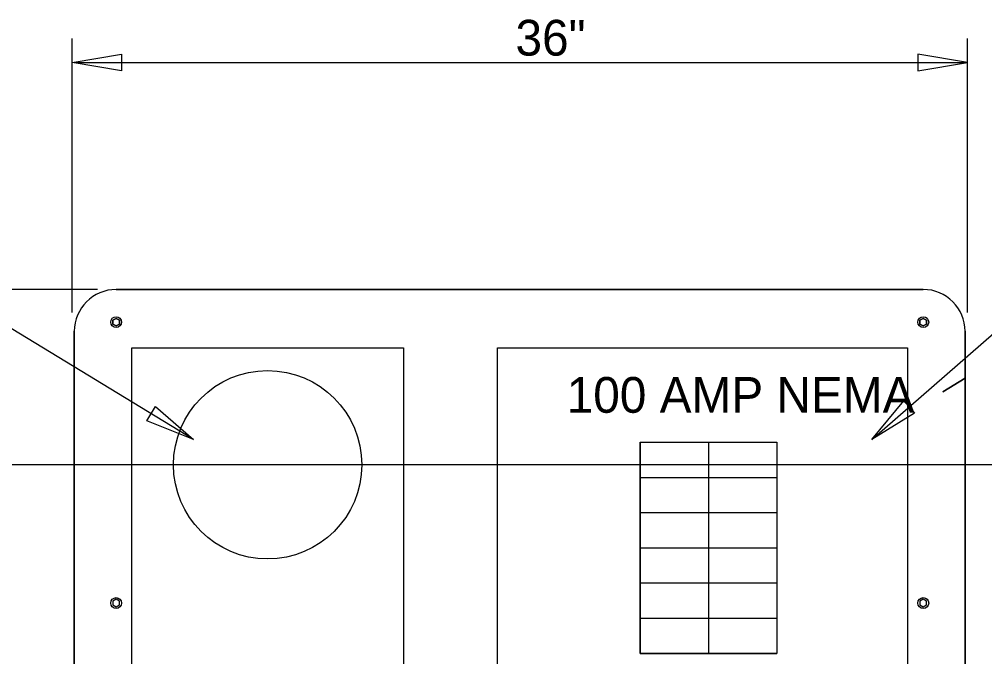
# Model space of a CAD drawing. Extents: x 214739.5 to 214754.8, y 214768.8 to 214778.1.
# Drawn here: x 214742.12 to 214743.944, y 214776.16 to 214777.364 of the extents above; entities that cross this region are included whole.
import ezdxf

# ---------------------------------------------------------------- set-up
doc = ezdxf.new("R2010")
doc.units = 0
for name, color, linetype in [('DT_P_Shading - Light', 7, 'Continuous'), ('SD_P_Center Lines', 7, 'Continuous'), ('SD_P_Dimension Lines', 7, 'Continuous'), ('SD_P_Dimension Text', 7, 'Continuous'), ('SD_P_Prop Object Lines', 7, 'Continuous'), ('V7_LEVEL_1', 7, 'Continuous')]:
    doc.layers.add(name, color=color, linetype=linetype)

msp = doc.modelspace()

# ---------------------------------------------------------------- linework, layer by layer
at = {"layer": 'DT_P_Shading - Light'}
for p, q in [((214743.828, 214776.8533), (214742.3031, 214776.8533)), ((214742.2241, 214776.7744), (214742.2241, 214775.748)), ((214743.9069, 214776.686), (214743.9069, 214776.7744)), ((214743.9069, 214775.748), (214743.9069, 214776.6861))]:
    msp.add_line(p, q, dxfattribs=at)
for points in [[(214742.2969, 214776.7953), (214742.2969, 214776.7881), (214742.3031, 214776.7846), (214742.3092, 214776.7881), (214742.3092, 214776.7953), (214742.3031, 214776.7988), (214742.2969, 214776.7953)], [(214743.8218, 214776.7953), (214743.8218, 214776.7881), (214743.828, 214776.7846), (214743.8341, 214776.7881), (214743.8341, 214776.7953), (214743.828, 214776.7988), (214743.8218, 214776.7953)], [(214742.3881, 214775.9539), (214742.3327, 214775.9539), (214742.3327, 214776.1537), (214742.3327, 214776.7434), (214742.8459, 214776.7434), (214742.8459, 214776.1454), (214742.8459, 214776.0805)], [(214743.0235, 214776.0805), (214743.0235, 214776.1442), (214743.0235, 214776.7434), (214743.7984, 214776.7434), (214743.7984, 214776.1537), (214743.7984, 214775.9539), (214743.7382, 214775.9539)], [(214743.9069, 214776.6861), (214743.8647, 214776.66), (214743.9069, 214776.686)], [(214742.3092, 214776.2648), (214742.3031, 214776.2683), (214742.2969, 214776.2648), (214742.2969, 214776.2576), (214742.3031, 214776.2541), (214742.3092, 214776.2576), (214742.3092, 214776.2648)], [(214743.8341, 214776.2648), (214743.828, 214776.2683), (214743.8218, 214776.2648), (214743.8218, 214776.2576), (214743.828, 214776.2541), (214743.8341, 214776.2576), (214743.8341, 214776.2648)]]:
    msp.add_lwpolyline(points, dxfattribs=at)
for centre in [(214742.3031, 214776.7917), (214743.828, 214776.7917), (214742.3031, 214776.2612), (214743.828, 214776.2612)]:
    msp.add_circle(centre, 0.0103, dxfattribs=at)
for centre, start, end in [((214742.3031, 214776.7744), 90, 180), ((214743.828, 214776.7744), 0, 90)]:
    msp.add_arc(centre, 0.079, start, end, dxfattribs=at)
at = {"layer": 'SD_P_Center Lines'}
msp.add_line((214745.2287, 214776.5224), (214740.7427, 214776.5224), dxfattribs=at)
at = {"layer": 'SD_P_Dimension Lines'}
for p, q in [((214742.2198, 214776.8099), (214742.2198, 214777.327)), ((214743.9113, 214776.8099), (214743.9113, 214777.327)), ((214742.2241, 214777.2818), (214743.9069, 214777.2818)), ((214743.7307, 214776.57), (214744.3796, 214777.1356)), ((214742.2678, 214776.8535), (214741.7507, 214776.8535)), ((214742.4492, 214776.5702), (214742.0091, 214776.8376))]:
    msp.add_line(p, q, dxfattribs=at)
for points in [[(214742.3135, 214777.2664), (214742.2198, 214777.282), (214742.3135, 214777.2976)], [(214743.8175, 214777.2664), (214743.9113, 214777.282), (214743.8175, 214777.2976)], [(214742.3772, 214776.6322), (214742.4492, 214776.5702), (214742.361, 214776.6056)], [(214743.8115, 214776.6198), (214743.7306, 214776.57), (214743.791, 214776.6433)]]:
    msp.add_lwpolyline(points, close=True, dxfattribs=at)
at = {"layer": 'SD_P_Prop Object Lines'}
for p, q in [((214743.2934, 214776.565), (214743.2934, 214776.1662)), ((214743.4222, 214776.565), (214743.4222, 214776.1662)), ((214743.5511, 214776.565), (214743.5511, 214776.1662)), ((214743.2934, 214776.4985), (214743.5511, 214776.4985)), ((214743.2934, 214776.432), (214743.5511, 214776.432)), ((214743.2934, 214776.3656), (214743.5511, 214776.3656)), ((214743.2934, 214776.2991), (214743.5511, 214776.2991)), ((214743.2934, 214776.2326), (214743.5511, 214776.2326)), ((214743.2934, 214776.1662), (214743.5511, 214776.1662))]:
    msp.add_line(p, q, dxfattribs=at)
for points in [[(214742.3031, 214776.8533), (214743.828, 214776.8533)], [(214742.2241, 214775.748), (214742.2241, 214776.7744)], [(214743.9069, 214776.7744), (214743.9069, 214775.748)]]:
    msp.add_lwpolyline(points, dxfattribs=at)
for points in [[(214742.3092, 214776.7953), (214742.3092, 214776.7881), (214742.3031, 214776.7846), (214742.2969, 214776.7881), (214742.2969, 214776.7953), (214742.3031, 214776.7988)], [(214743.8341, 214776.7953), (214743.8341, 214776.7881), (214743.828, 214776.7846), (214743.8218, 214776.7881), (214743.8218, 214776.7953), (214743.828, 214776.7988)], [(214742.3327, 214776.7434), (214742.8459, 214776.7434), (214742.8459, 214775.9539), (214742.3327, 214775.9539)], [(214743.0235, 214776.7434), (214743.7984, 214776.7434), (214743.7984, 214775.9539), (214743.0235, 214775.9539)], [(214743.2934, 214776.565), (214743.5511, 214776.565), (214743.5511, 214776.1662), (214743.2934, 214776.1662)], [(214742.3092, 214776.2576), (214742.3092, 214776.2648), (214742.3031, 214776.2683), (214742.2969, 214776.2648), (214742.2969, 214776.2576), (214742.3031, 214776.2541)], [(214743.8341, 214776.2576), (214743.8341, 214776.2648), (214743.828, 214776.2683), (214743.8218, 214776.2648), (214743.8218, 214776.2576), (214743.828, 214776.2541)]]:
    msp.add_lwpolyline(points, close=True, dxfattribs=at)
for centre, radius in [((214742.3031, 214776.7917), 0.0103), ((214743.828, 214776.7917), 0.0103), ((214742.5893, 214776.5224), 0.1779), ((214742.3031, 214776.2612), 0.0103), ((214743.828, 214776.2612), 0.0103)]:
    msp.add_circle(centre, radius, dxfattribs=at)
for centre, start, end in [((214742.3031, 214776.7744), 90, 180), ((214743.828, 214776.7744), 0, 90)]:
    msp.add_arc(centre, 0.079, start, end, dxfattribs=at)

# ---------------------------------------------------------------- texts
at = {"layer": 'SD_P_Dimension Text'}
msp.add_text('36"', height=0.0675, dxfattribs=at).set_placement((214743.0576, 214777.295))
at = {"layer": 'V7_LEVEL_1'}
msp.add_text('100 AMP NEMA', height=0.0675, dxfattribs=at).set_placement((214743.1543, 214776.6205))

doc.saveas('drawing.dxf')
